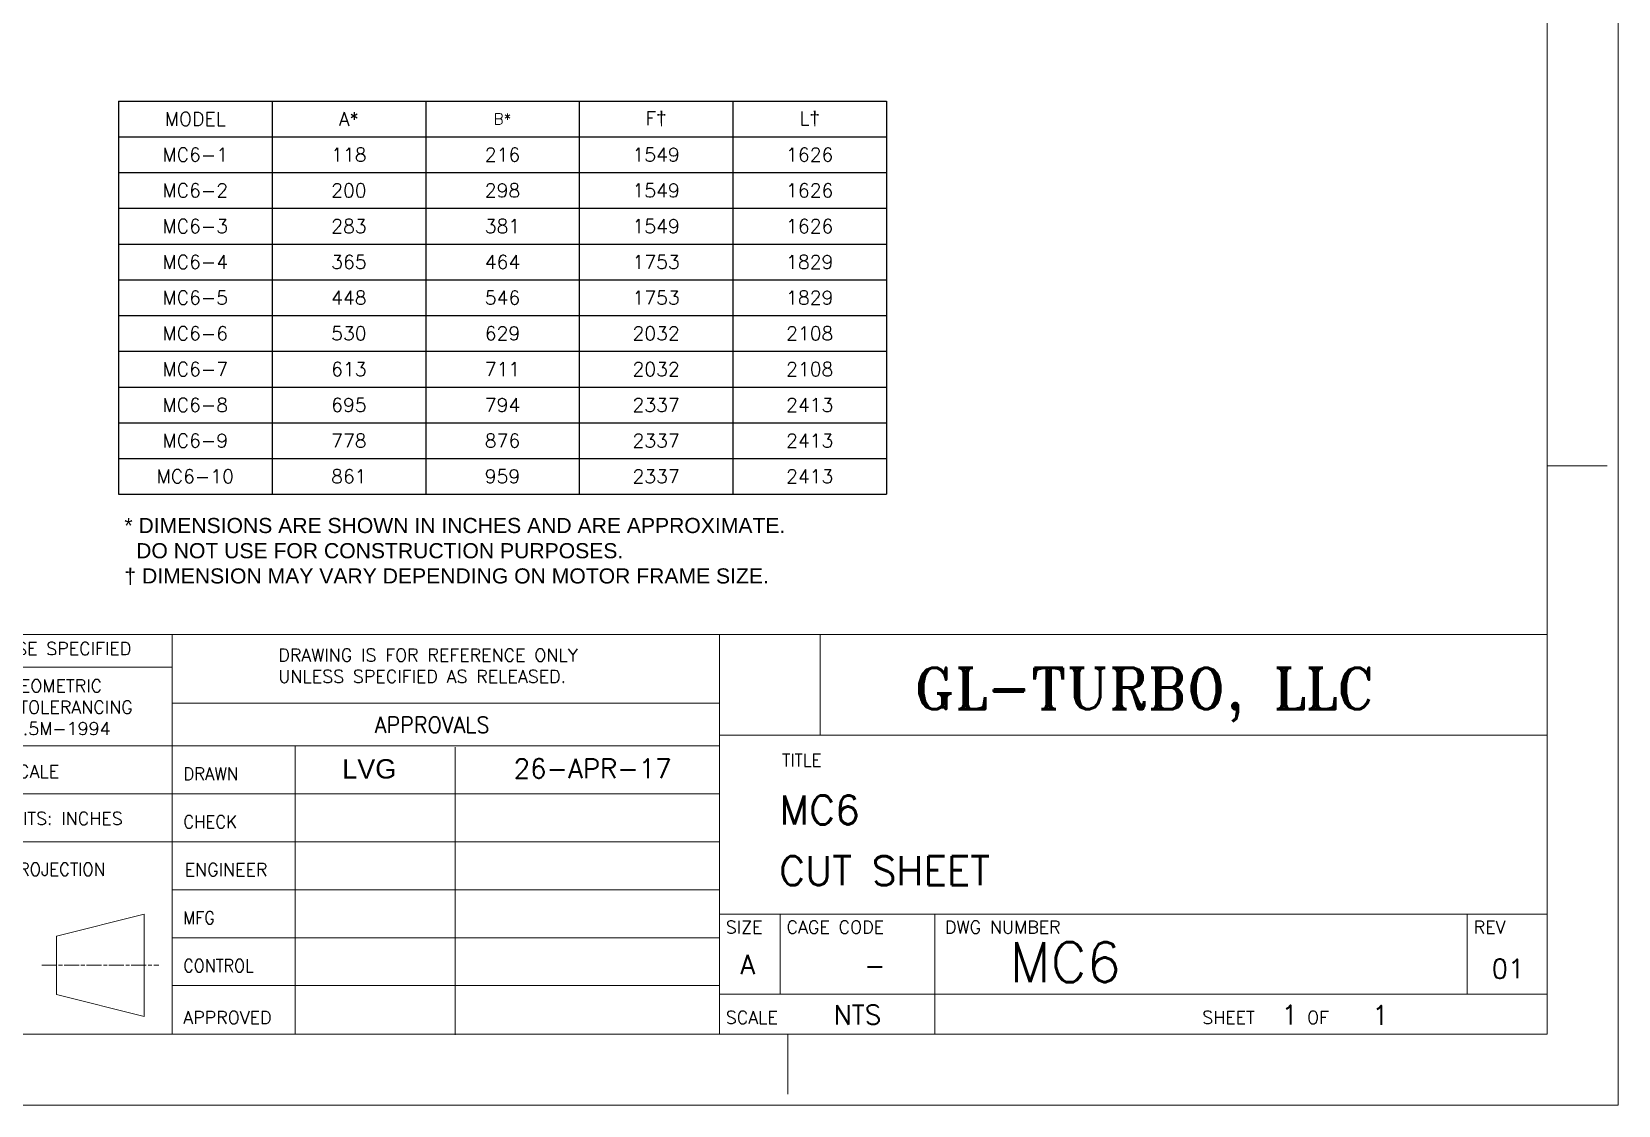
# Model space of a CAD drawing. Header units: millimetres. Extents: x -1229 to 6348, y -522 to 5252.
# Drawn here: x 2768 to 6348, y -522 to 1901 of the extents above; entities that cross this region are included whole.
import ezdxf
from ezdxf.enums import TextEntityAlignment as Align

# ---------------------------------------------------------------- set-up
doc = ezdxf.new("R2010")
doc.units = ezdxf.units.MM
doc.header["$LTSCALE"] = 25.4
doc.linetypes.add('CHAIN', pattern=[0.7087, 0.4724, -0.0591, 0.1181, -0.0591])
doc.layers.add('Title Block', color=7, linetype='Continuous')
doc.styles.add('ACANSTS', font='romans.shx', dxfattribs={"height": 25.4})
doc.styles.add('Roman', font='romans')
doc.styles.add('ROMANS', font='romant.shx', dxfattribs={"height": 88.9})
doc.styles.get("Standard").update_dxf_attribs({"font": 'arial.ttf'})

# ---------------------------------------------------------------- blocks, each defined once
blk = doc.blocks.new('LONE STAR BLOWER TITLE BLOCK (SIZE A)')
at = {"lineweight": 15}
for p, q in [((439.42, 66.14), (439.42, 84.14)), ((439.42, 84.14), (457.42, 84.14)), ((457.42, 66.14), (457.42, 84.14)), ((457.42, 66.14), (439.42, 66.14))]:
    blk.add_line(p, q, dxfattribs=at)
at = {"layer": 'Title Block', "lineweight": 15}
for p, q in [((600.08, 0), (600.08, 457.2)), ((587.38, 12.7), (587.38, 444.5)), ((587.38, 114.3), (598.09, 114.3)), ((587.38, 84.14), (201.8, 84.14)), ((587.38, 84.14), (230.97, 84.14)), ((341.6, 84.14), (341.6, 12.7)), ((439.42, 12.7), (439.42, 84.14)), ((587.38, 12.7), (587.38, 84.14)), ((341.6, 78.32), (201.8, 78.32)), ((439.42, 71.86), (341.6, 71.86)), ((587.38, 66.14), (439.42, 66.14)), ((439.42, 64.24), (285.49, 64.24)), ((363.63, 12.7), (363.63, 64.14)), ((392.21, 12.59), (392.21, 64.03)), ((439.42, 55.67), (201.8, 55.67)), ((439.42, 47.1), (201.8, 47.1)), ((439.42, 38.52), (341.6, 38.52)), ((320.94, 30.25), (336.6, 34.17)), ((336.6, 34.17), (336.6, 15.89)), ((587.38, 34.13), (439.42, 34.13)), ((450.28, 34.13), (450.28, 19.84)), ((477.92, 34.13), (477.92, 12.7)), ((573.09, 34.13), (573.09, 19.84)), ((320.94, 19.81), (320.94, 30.25)), ((439.42, 29.95), (341.6, 29.95)), ((439.42, 21.38), (341.6, 21.38)), ((336.6, 15.89), (320.94, 19.81)), ((587.38, 19.84), (439.42, 19.84)), ((12.7, 12.7), (587.38, 12.7)), ((381.63, 12.7), (587.38, 12.7)), ((451.64, 1.98), (451.64, 12.7)), ((0, 0), (600.08, 0))]:
    blk.add_line(p, q, dxfattribs=at)
at = {"layer": 'Title Block', "linetype": 'CHAIN', "lineweight": 15, "ltscale": 0.22211}
blk.add_line((318.33, 25.03), (339.21, 25.03), dxfattribs=at)
at = {"layer": 'Title Block', "lineweight": 15, "style": 'ACANSTS'}
for s, height, width, p in [('APPROVALS', 2.857, 0.951562, (377.83, 66.57)), ('TITLE', 2.286, 0.942857, (450.63, 60.55)), ('DRAWN', 2.286, 0.942857, (343.61, 58.1)), ('THIRD ANGLE PROJECTION', 2.286, 0.942857, (292.22, 41.03))]:
    blk.add_text(s, height=height, dxfattribs=dict(at, width=width)).set_placement(p)
for s, width, p in [('CHECK', 0.942857, (343.61, 50.67)), ('MFG', 0.90932, (343.61, 33.52)), ('CONTROL', 0.90932, (343.61, 24.95))]:
    blk.add_text(s, height=2.286, dxfattribs=dict(at, width=width)).set_placement(p, align=Align.MIDDLE_LEFT)
for s, p in [('ENGINEER', (343.86, 42.11)), ('APPROVED', (343.61, 15.69)), ('SCALE', (440.56, 15.7)), ('SHEET     OF', (525.71, 15.7))]:
    blk.add_text(s, height=2.286, dxfattribs=at).set_placement(p, align=Align.MIDDLE_LEFT)
for s, height, p in [('SIZE', 2.286, (440.56, 30.7)), ('CAGE CODE', 2.286, (451.42, 30.7)), ('DWG NUMBER', 2.286, (479.74, 30.7)), ('REV', 2.286, (574.23, 30.7)), ('A', 3.43, (443.14, 23.44))]:
    blk.add_text(s, height=height, dxfattribs=at).set_placement(p)
at = {"layer": 'Title Block', "lineweight": 15, "char_height": 2.286, "attachment_point": 1, "style": 'Roman'}
for s, width, insert in [('UNLESS OTHERWISE SPECIFIED', 58.447, (287.47, 82.77)), ('DRAWING IS FOR REFERENCE ONLY UNLESS SPECIFIED AS RELEASED.', 71.6532, (360.59, 81.61)), ('\\pi8.04908;INTERPRET GEOMETRIC \\P\\pi0.59236;DIMENSIONING & TOLERANCING \\P\\pi5.43651;PER ASME Y14.5M-1994', 53.9804, (286.76, 76.1)), ('DO NOT SCALE', 58.447, (298.88, 60.82)), ('DIMENSIONAL UNITS: INCHES', 58.447, (289.37, 52.41))]:
    blk.add_mtext_dynamic_manual_height_columns(s, width=width, gutter_width=31.75, heights=[0], dxfattribs=dict(at, insert=insert))
at = {"layer": 'Title Block', "lineweight": 5, "insert": (474.26, 78.19), "char_height": 103.2536, "width": 139.8903, "attachment_point": 1, "style": 'ROMANS'}
blk.add_mtext('{\\H0.07143x;GL-TURBO, LLC}', dxfattribs=at)
at = {"layer": 'Title Block', "lineweight": 15, "style": 'ACANSTS'}
for tag, p, height in [('DRAWN_BY', (364.98, 58.05), 3.43), ('DRAWN_DATE', (394.07, 58.26), 3.43), ('DRAWING_SUBTITLE', (444.84, 50.21), 5.14), ('CHECKED_BY', (365.54, 49.27), 3.43), ('CHECK_DATE', (393.59, 49.29), 3.43), ('ENGINEER', (365.39, 40.85), 3.43), ('ENG_DATE', (393.36, 40.71), 3.43), ('DRAWING_SUBTITLE', (444.78, 39.35), 5.14), ('MANUFACTURING', (365.28, 32.27), 3.43), ('MFG_DATE', (393.39, 32.25), 3.43), ('CONTROL', (365.28, 23.7), 3.43), ('CONTROL_DATE', (393.39, 23.67), 3.43), ('CAGE_CODE', (450.28, 23.27), 3.43), ('MODEL_FILE_NAME', (210.7, 15.52), 3.43), ('APPROVED_BY', (364.99, 14.44), 3.43), ('APPROVAL_DATE', (393.18, 14.26), 3.43)]:
    blk.add_attdef(tag, p, '', height=height, dxfattribs=at)
at = {"layer": 'Title Block', "lineweight": 15, "style": 'Roman', "flags": 8}
for tag, height, p in [('DWG_NUMBER', 7.14, (480.3, 29.15)), ('SCALE', 3.43, (454.75, 17.88)), ('SHEETNUMBER', 3.43, (539.89, 17.88)), ('TOTA_SHEETS', 3.43, (556.11, 17.82))]:
    blk.add_attdef(tag, text='', height=height, dxfattribs=at).set_placement(p, align=Align.TOP_LEFT)
at = {"layer": 'Title Block', "lineweight": 15, "style": 'ACANSTS'}
blk.add_attdef('REVISION', text='', height=3.43, dxfattribs=at).set_placement((580.38, 22.69), align=Align.CENTER)
blk = doc.blocks.new('*T43')
at = {"layer": 'Title Block', "color": 0, "linetype": 'ByBlock', "lineweight": -2, "transparency": 16777216}
for p, q in [((0, 0), (1733.4, 0)), ((0, 0), (0, -887.5)), ((346.7, 0), (346.7, -887.5)), ((693.4, 0), (693.4, -887.5)), ((1040, 0), (1040, -887.5)), ((1386.7, 0), (1386.7, -887.5)), ((1733.4, 0), (1733.4, -887.5)), ((0, -80.7), (1733.4, -80.7)), ((0, -161.4), (1733.4, -161.4)), ((0, -242), (1733.4, -242)), ((0, -322.7), (1733.4, -322.7)), ((0, -403.4), (1733.4, -403.4)), ((0, -484.1), (1733.4, -484.1)), ((0, -564.8), (1733.4, -564.8)), ((0, -645.4), (1733.4, -645.4)), ((0, -726.1), (1733.4, -726.1)), ((0, -806.8), (1733.4, -806.8)), ((0, -887.5), (1733.4, -887.5))]:
    blk.add_line(p, q, dxfattribs=at)
at = {"layer": 'Title Block', "color": 0, "lineweight": 5, "transparency": 16777216, "attachment_point": 5, "style": 'Roman'}
for s, insert, char_height, width in [('MODEL', (173.3, -40.3), 31.11, 324.178), ('A*', (520, -40.3), 31.11, 324.178), ('B*', (866.7, -40.3), 25, 324.178), ('F{\\fArial|b0|i0|c0|p34;†}', (1213.4, -40.3), 31.115, 324.178), ('L{\\fArial|b0|i0|c0|p34;†}', (1560.1, -40.3), 31.115, 324.178), ('MC6-1', (173.3, -121), 31.11, 324.178), ('118', (520, -121), 31.11, 345.795), ('216', (866.7, -121), 31.11, 345.618), ('1549', (1213.4, -121), 31.11, 345.795), ('1626', (1560.1, -121), 31.11, 345.795), ('MC6-2', (173.3, -201.7), 31.11, 324.178), ('200', (520, -201.7), 31.11, 345.795), ('298', (866.7, -201.7), 31.11, 345.618), ('1549', (1213.4, -201.7), 31.11, 345.795), ('1626', (1560.1, -201.7), 31.11, 345.795), ('MC6-3', (173.3, -282.4), 31.11, 324.178), ('283', (520, -282.4), 31.11, 345.795), ('381', (866.7, -282.4), 31.11, 345.618), ('1549', (1213.4, -282.4), 31.11, 345.795), ('1626', (1560.1, -282.4), 31.11, 345.795), ('MC6-4', (173.3, -363.1), 31.11, 324.178), ('365', (520, -363.1), 31.11, 345.795), ('464', (866.7, -363.1), 31.11, 345.618), ('1753', (1213.4, -363.1), 31.11, 345.795), ('1829', (1560.1, -363.1), 31.11, 345.795), ('MC6-5', (173.3, -443.7), 31.11, 324.178), ('448', (520, -443.7), 31.11, 345.795), ('546', (866.7, -443.7), 31.11, 345.618), ('1753', (1213.4, -443.7), 31.11, 345.795), ('1829', (1560.1, -443.7), 31.11, 345.795), ('MC6-6', (173.3, -524.4), 31.11, 324.178), ('530', (520, -524.4), 31.11, 345.795), ('629', (866.7, -524.4), 31.11, 345.618), ('2032', (1213.4, -524.4), 31.11, 345.795), ('2108', (1560.1, -524.4), 31.11, 345.795), ('MC6-7', (173.3, -605.1), 31.11, 324.178), ('613', (520, -605.1), 31.11, 345.795), ('711', (866.7, -605.1), 31.11, 345.618), ('2032', (1213.4, -605.1), 31.11, 345.795), ('2108', (1560.1, -605.1), 31.11, 345.795), ('MC6-8', (173.3, -685.8), 31.11, 324.178), ('695', (520, -685.8), 31.11, 345.795), ('794', (866.7, -685.8), 31.11, 345.618), ('2337', (1213.4, -685.8), 31.11, 345.795), ('2413', (1560.1, -685.8), 31.11, 345.795), ('MC6-9', (173.3, -766.5), 31.11, 324.178), ('778', (520, -766.5), 31.11, 345.795), ('876', (866.7, -766.5), 31.11, 345.618), ('2337', (1213.4, -766.5), 31.11, 345.795), ('2413', (1560.1, -766.5), 31.11, 345.795), ('MC6-10', (173.3, -847.1), 31.11, 324.178), ('861', (520, -847.1), 31.11, 345.795), ('959', (866.7, -847.1), 31.11, 345.618), ('2337', (1213.4, -847.1), 31.11, 345.795), ('2413', (1560.1, -847.1), 31.11, 345.795)]:
    blk.add_mtext(s, dxfattribs=dict(at, insert=insert, char_height=char_height, width=width))

msp = doc.modelspace()

# ---------------------------------------------------------------- block references
ref = msp.add_blockref('LONE STAR BLOWER TITLE BLOCK (SIZE A)', (-1229.185, -521.948), dxfattribs=dict(xscale=12.62788581092365, yscale=12.62788581092365, zscale=12.62788581092365))
ref.add_attrib('SHEETNUMBER', '1', dxfattribs={"layer": 'Title Block', "lineweight": 15, "height": 43.301, "style": 'Roman'}).set_placement((5588.519, -296.111), align=Align.TOP_LEFT)
ref.add_attrib('SCALE', 'NTS', dxfattribs={"layer": 'Title Block', "lineweight": 15, "height": 43.301, "style": 'Roman'}).set_placement((4577.478, -296.111), align=Align.TOP_LEFT)
ref.add_attrib('DWG_NUMBER', 'MC6', dxfattribs={"layer": 'Title Block', "lineweight": 15, "height": 90.2105, "style": 'Roman'}).set_placement((4974.923, -153.906), align=Align.TOP_LEFT)
ref.add_attrib('DRAWING_SUBTITLE', 'MC6', (4455.623, 112.117), dxfattribs={"layer": 'Title Block', "lineweight": 15, "height": 64.9515, "style": 'ACANSTS'})
ref.add_attrib('CAGE_CODE', '   -', (4549.86, -228.063), dxfattribs={"layer": 'Title Block', "lineweight": 15, "height": 43.301, "style": 'ACANSTS'})
ref.add_attrib('REVISION', '01', dxfattribs={"layer": 'Title Block', "lineweight": 15, "height": 43.301, "style": 'ACANSTS'}).set_placement((6099.747, -235.424), align=Align.CENTER)
ref.add_attrib('DRAWN_DATE', '26-APR-17', (3855.525, 216.431), dxfattribs={"layer": 'Title Block', "lineweight": 15, "height": 43.301, "style": 'ACANSTS'})
ref.add_attrib('DRAWING_SUBTITLE', 'CUT SHEET', (4454.826, -24.994), dxfattribs={"layer": 'Title Block', "lineweight": 15, "height": 64.9515, "style": 'ACANSTS'})
ref.add_attrib('TOTA_SHEETS', '1', dxfattribs={"layer": 'Title Block', "lineweight": 15, "height": 43.301, "style": 'Roman'}).set_placement((5793.247, -296.924), align=Align.TOP_LEFT)
msp.add_blockref('*T43', (2963.591, 1744.641))

# ---------------------------------------------------------------- texts
at = {"lineweight": 5, "insert": (2976.955, 803.733), "char_height": 34.1376, "attachment_point": 1}
msp.add_mtext_dynamic_manual_height_columns('* DIMENSIONS ARE SHOWN IN INCHES AND ARE APPROXIMATE. \\P  DO NOT USE FOR CONSTRUCTION PURPOSES.\\P† DIMENSION MAY VARY DEPENDING ON MOTOR FRAME SIZE.', width=2601.65953, gutter_width=25.4, heights=[0], dxfattribs=at)
at = {"insert": (3294.364, 259.18), "char_height": 43.581, "attachment_point": 1}
msp.add_mtext_dynamic_manual_height_columns('^ILVG', width=361.01771, gutter_width=25.4, heights=[0], dxfattribs=at)

doc.saveas('drawing.dxf')
